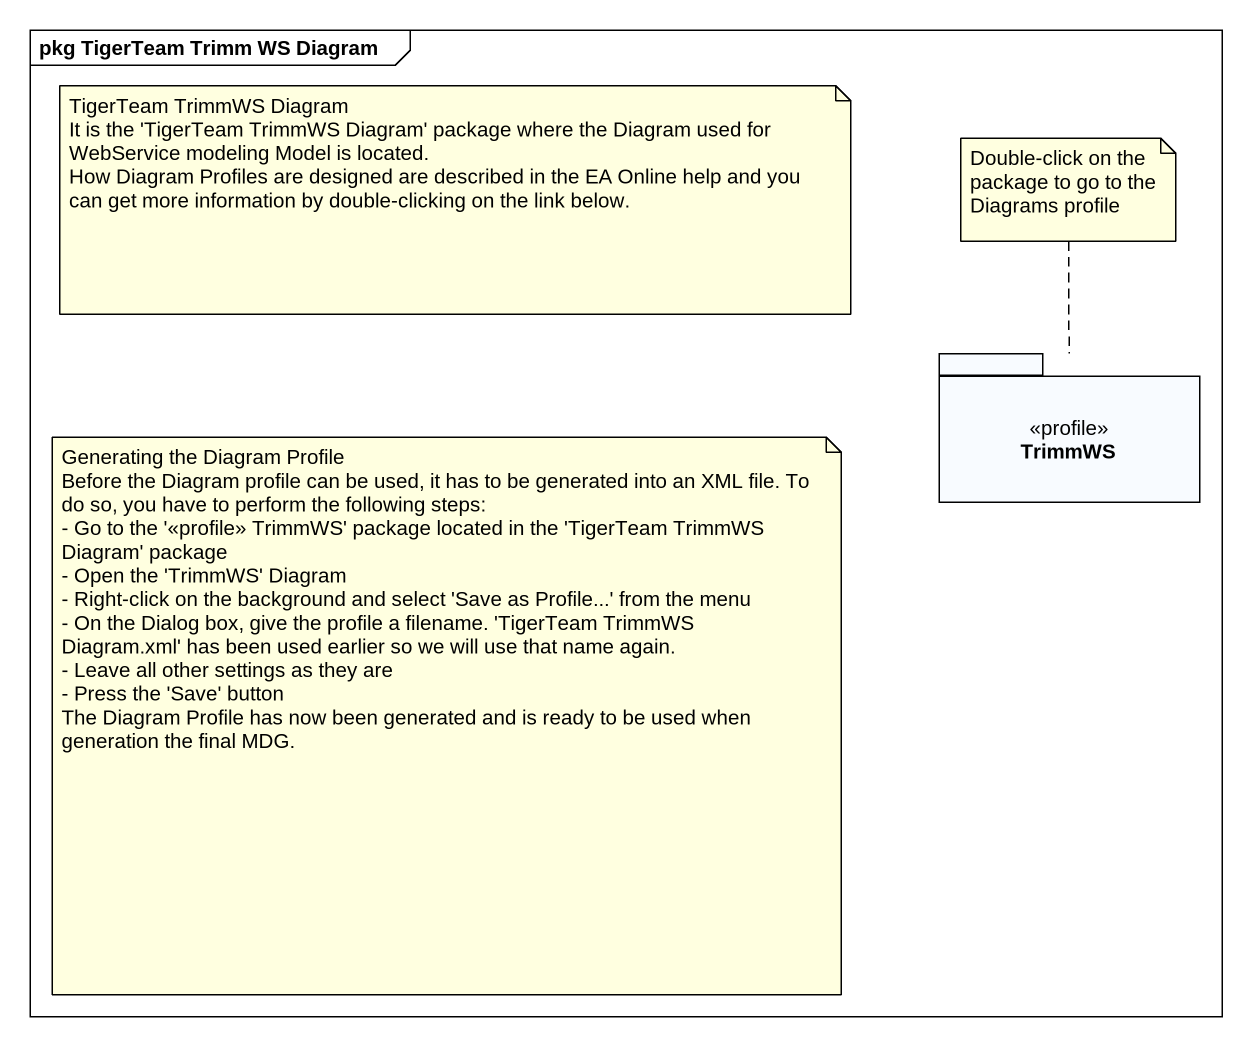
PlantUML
@startuml
mainframe pkg TigerTeam Trimm WS Diagram
package TrimmWS <<profile>> {
}
note as N1
  TigerTeam TrimmWS Diagram
  It is the 'TigerTeam TrimmWS Diagram' package where the Diagram used for WebService modeling Model is located.
  How Diagram Profiles are designed are described in the EA Online help and you can get more information by double-clicking on the link below.
end note
note top of TrimmWS : Double-click on the package to go to the Diagrams profile
note as N3
  Generating the Diagram Profile
  Before the Diagram profile can be used, it has to be generated into an XML file. To do so, you have to perform the following steps:
  - Go to the '<<profile>> TrimmWS' package located in the 'TigerTeam TrimmWS Diagram' package
  - Open the 'TrimmWS' Diagram
  - Right-click on the background and select 'Save as Profile...' from the menu
  - On the Dialog box, give the profile a filename. 'TigerTeam TrimmWS Diagram.xml' has been used earlier so we will use that name again.
  - Leave all other settings as they are
  - Press the 'Save' button
  The Diagram Profile has now been generated and is ready to be used when generation the final MDG.
end note
@enduml
